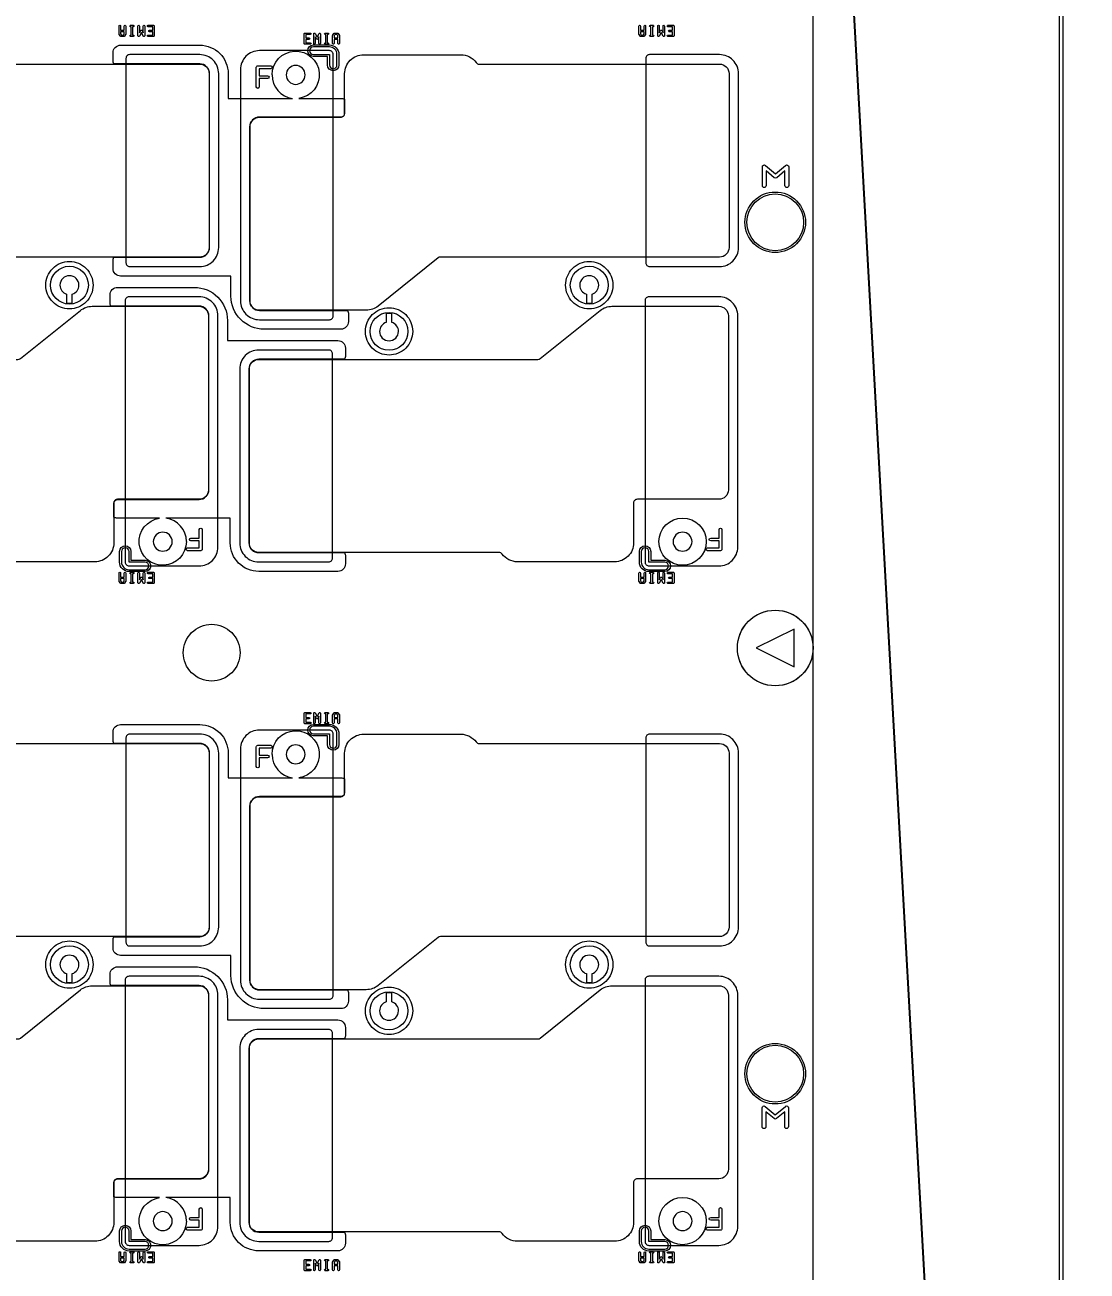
# Model space of a CAD drawing. Extents: x 2541 to 3941, y 2348 to 3338.
# Drawn here: x 2922.9 to 2979, y 2979.6 to 3045.4 of the extents above; entities that cross this region are included whole.
import ezdxf

# ---------------------------------------------------------------- set-up
doc = ezdxf.new("R2010")
doc.units = 0
doc.layers.get('0').update_dxf_attribs({"lineweight": 0})
doc.layers.get('Defpoints').update_dxf_attribs({"lineweight": 0})
doc.layers.add('EMI-T', color=6, linetype='Continuous', lineweight=0)
doc.layers.add('尺寸線', color=3, linetype='Continuous', lineweight=0)
doc.styles.get("Standard").update_dxf_attribs({"font": 'simplex.shx', "height": 2.7})
doc.dimstyles.get("Standard").update_dxf_attribs({"dimtxt": 6, "dimasz": 0.18, "dimexe": 0.18, "dimexo": 0.0625, "dimgap": 0.09, "dimtad": 0, "dimtih": 1, "dimtoh": 1, "dimdec": 4, "dimzin": 0, "dimdsep": 46, "dimtxsty": 'Standard', "dimcen": 0.09, "dimadec": 0, "dimazin": 0, "dimtfac": 1, "dimtdec": 4, "dimtofl": 0, "dimtmove": 0, "dimatfit": 3, "dimfxl": 0, "dimtolj": 1, "dimtzin": 0, "dimarcsym": 0})

# ---------------------------------------------------------------- blocks, each defined once
blk = doc.blocks.new('*D36')
at = {"layer": 'Defpoints', "color": 0, "linetype": 'Continuous'}
for p in [(2937.174, 3100.624), (2983.985, 2735.877), (2957.619, 2734.405)]:
    blk.add_point(p, dxfattribs=at)
at = {"layer": '尺寸線', "color": 0, "linetype": 'Continuous', "lineweight": -2}
for p, q in [((2937.237, 3100.627), (2963.72, 3102.106)), ((2963.55, 3101.916), (2973.682, 2920.426)), ((2983.975, 2736.057), (2973.843, 2917.546)), ((2957.681, 2734.409), (2984.164, 2735.887))]:
    blk.add_line(p, q, dxfattribs=at)
at = {"layer": '尺寸線', "color": 0, "linetype": 'Continuous'}
for points in [[(2963.58, 3101.918), (2963.52, 3101.914), (2963.54, 3102.096)], [(2983.945, 2736.055), (2984.005, 2736.059), (2983.985, 2735.877)]]:
    blk.add_solid(points, dxfattribs=at)
at = {"layer": '尺寸線', "color": 0, "linetype": 'Continuous', "insert": (2973.762, 2918.986), "char_height": 2.7, "attachment_point": 5}
blk.add_mtext('\\A1;366.7889', dxfattribs=at)

msp = doc.modelspace()

# ---------------------------------------------------------------- linework, layer by layer
for p, q in [((2928.51814, 3044.83094), (2928.44861, 3044.83094)), ((2955.98814, 3044.83094), (2955.91861, 3044.83094)), ((2938.8053, 3044.4217), (2938.73577, 3044.4217)), ((2928.51814, 3015.92094), (2928.44861, 3015.92094)), ((2955.98814, 3015.92094), (2955.91861, 3015.92094)), ((2963.51672, 3013.5146), (2961.51672, 3012.5146)), ((2963.51672, 3011.5146), (2963.51672, 3013.5146)), ((2961.51672, 3012.5146), (2963.51672, 3011.5146)), ((2938.8053, 3008.5117), (2938.73577, 3008.5117)), ((2928.51814, 2980.01094), (2928.44861, 2980.01094)), ((2955.98814, 2980.01094), (2955.91861, 2980.01094)), ((2938.8053, 2979.6017), (2938.73577, 2979.6017))]:
    msp.add_line(p, q)
at = {"linetype": 'Continuous'}
for points in [[(2977.51672, 3115.0146), (2977.51672, 2912.7146), (2978.51672, 2912.7146, -1), (2978.51672, 2912.3146), (2977.51672, 2912.3146), (2977.51672, 2722.0146), (2975.56672, 2722.0146), (2975.56672, 2713.0146), (2977.51672, 2713.0146), (2977.51672, 2697.7146), (2978.51672, 2697.7146, -1), (2978.51672, 2697.3146), (2977.51672, 2697.3146), (2977.51672, 2671.0146), (2964.51672, 2671.0146)], [(2957.54303, 2913.0268, -0.50787), (2964.51672, 2917.09717), (2964.51672, 3012.5146), (2964.51672, 3059.52729, 0.044792), (2965.01672, 3059.93118), (2965.01672, 3064.98695, -0.207733), (2964.97961, 3065.00139, 0.10603), (2963.74324, 3065.79265, -1), (2963.77828, 3065.88631, -0.057817), (2964.51672, 3065.50792)], [(2927.83907, 3044.95704), (2927.83907, 3045.12922), (2927.83907, 3045.3875, -1), (2927.91907, 3045.3875), (2927.91907, 3045.16922), (2928.11722, 3045.16922), (2928.11722, 3045.3875, -1), (2928.19722, 3045.3875), (2928.19722, 3045.12922)], [(2928.19722, 3045.12922), (2928.19722, 3044.95704, -0.173189), (2928.18818, 3044.93172), (2928.11895, 3044.846, -0.228301), (2928.08768, 3044.83094), (2927.94861, 3044.83094, -0.228253), (2927.91734, 3044.846), (2927.84811, 3044.93172, -0.173127), (2927.83907, 3044.95704)], [(2928.44861, 3044.83094, -1), (2928.44861, 3044.91094), (2928.47814, 3044.91094), (2928.47814, 3045.3475), (2928.44861, 3045.3475, -1), (2928.44861, 3045.4275), (2928.51814, 3045.4275), (2928.58768, 3045.4275, -1), (2928.58768, 3045.3475), (2928.55814, 3045.3475), (2928.55814, 3044.91094), (2928.58768, 3044.91094, -1), (2928.58768, 3044.83094), (2928.51814, 3044.83094)], [(2928.83907, 3044.87129), (2928.83907, 3045.3875, -1), (2928.91907, 3045.3875), (2928.91907, 3045.0296)], [(2929.01814, 3045.04485), (2928.91429, 3044.85198, -0.782665), (2928.83907, 3044.87129)], [(2928.91907, 3045.0296), (2928.98292, 3045.14819, -0.597324), (2929.05336, 3045.14819), (2929.11722, 3045.0296)], [(2929.11722, 3045.0296), (2929.11722, 3045.3875, -1), (2929.19722, 3045.3875), (2929.19722, 3044.87129, -0.782664), (2929.122, 3044.85198), (2929.01814, 3045.04485)], [(2929.37907, 3044.83094, -1), (2929.37907, 3044.91094), (2929.61722, 3044.91094), (2929.61722, 3045.08922), (2929.44861, 3045.08922, -1), (2929.44861, 3045.16922), (2929.61722, 3045.16922), (2929.61722, 3045.3475), (2929.37907, 3045.3475, -1), (2929.37907, 3045.4275), (2929.65722, 3045.4275, -0.414265), (2929.69722, 3045.3875), (2929.69722, 3045.12922)], [(2929.69722, 3045.12922), (2929.69722, 3044.87094, -0.414265), (2929.65722, 3044.83094), (2929.37907, 3044.83094)], [(2938.12623, 3044.4617), (2938.12623, 3044.97791, -0.782664), (2938.20145, 3044.99722), (2938.3053, 3044.80435)], [(2938.20623, 3044.81959), (2938.20623, 3044.4617, -1), (2938.12623, 3044.4617)], [(2938.40438, 3044.81959), (2938.34052, 3044.70101, -0.597324), (2938.27008, 3044.70101), (2938.20623, 3044.81959)], [(2938.3053, 3044.80435), (2938.40916, 3044.99722, -0.782665), (2938.48438, 3044.97791), (2938.48438, 3044.4617, -1), (2938.40438, 3044.4617), (2938.40438, 3044.81959)], [(2938.73577, 3044.4217, -1), (2938.73577, 3044.5017), (2938.7653, 3044.5017), (2938.7653, 3044.93825), (2938.73577, 3044.93825, -1), (2938.73577, 3045.01825), (2938.8053, 3045.01825), (2938.87484, 3045.01825, -1), (2938.87484, 3044.93825), (2938.8453, 3044.93825), (2938.8453, 3044.5017), (2938.87484, 3044.5017, -1), (2938.87484, 3044.4217), (2938.8053, 3044.4217)], [(2939.12623, 3044.4617), (2939.12623, 3044.71997), (2939.12623, 3044.89216, -0.173189), (2939.13527, 3044.91748), (2939.2045, 3045.0032, -0.228301), (2939.23577, 3045.01825), (2939.37484, 3045.01825, -0.228253), (2939.40611, 3045.0032), (2939.47534, 3044.91748, -0.173127), (2939.48438, 3044.89216), (2939.48438, 3044.71997)], [(2955.30907, 3044.95704), (2955.30907, 3045.12922), (2955.30907, 3045.3875, -1), (2955.38907, 3045.3875), (2955.38907, 3045.16922), (2955.58722, 3045.16922), (2955.58722, 3045.3875, -1), (2955.66722, 3045.3875), (2955.66722, 3045.12922)], [(2955.66722, 3045.12922), (2955.66722, 3044.95704, -0.173189), (2955.65818, 3044.93172), (2955.58895, 3044.846, -0.228301), (2955.55768, 3044.83094), (2955.41861, 3044.83094, -0.228253), (2955.38734, 3044.846), (2955.31811, 3044.93172, -0.173127), (2955.30907, 3044.95704)], [(2955.91861, 3044.83094, -1), (2955.91861, 3044.91094), (2955.94814, 3044.91094), (2955.94814, 3045.3475), (2955.91861, 3045.3475, -1), (2955.91861, 3045.4275), (2955.98814, 3045.4275), (2956.05768, 3045.4275, -1), (2956.05768, 3045.3475), (2956.02814, 3045.3475), (2956.02814, 3044.91094), (2956.05768, 3044.91094, -1), (2956.05768, 3044.83094), (2955.98814, 3044.83094)], [(2956.30907, 3044.87129), (2956.30907, 3045.3875, -1), (2956.38907, 3045.3875), (2956.38907, 3045.0296)], [(2956.48814, 3045.04485), (2956.38429, 3044.85198, -0.782665), (2956.30907, 3044.87129)], [(2956.38907, 3045.0296), (2956.45292, 3045.14819, -0.597324), (2956.52336, 3045.14819), (2956.58722, 3045.0296)], [(2956.58722, 3045.0296), (2956.58722, 3045.3875, -1), (2956.66722, 3045.3875), (2956.66722, 3044.87129, -0.782664), (2956.592, 3044.85198), (2956.48814, 3045.04485)], [(2956.84907, 3044.83094, -1), (2956.84907, 3044.91094), (2957.08722, 3044.91094), (2957.08722, 3045.08922), (2956.91861, 3045.08922, -1), (2956.91861, 3045.16922), (2957.08722, 3045.16922), (2957.08722, 3045.3475), (2956.84907, 3045.3475, -1), (2956.84907, 3045.4275), (2957.12722, 3045.4275, -0.414265), (2957.16722, 3045.3875), (2957.16722, 3045.12922)], [(2957.16722, 3045.12922), (2957.16722, 3044.87094, -0.414265), (2957.12722, 3044.83094), (2956.84907, 3044.83094)], [(2927.5203, 3032.5746), (2927.5203, 3032.9746, -0.124386), (2927.56831, 3033.1646), (2932.1052, 3033.1646, 0.414365), (2932.61507, 3033.67473), (2932.61507, 3042.8746, 0.414366), (2932.1052, 3043.38473), (2927.56831, 3043.38473, -0.124392), (2927.5203, 3043.57473), (2927.5203, 3043.97473, -0.414218), (2927.9203, 3044.37473), (2932.1052, 3044.37473, -0.414364), (2933.60507, 3042.87409), (2933.60507, 3041.56473), (2937.0103, 3041.56473)], [(2939.48438, 3044.71997), (2939.48438, 3044.4617, -1), (2939.40438, 3044.4617), (2939.40438, 3044.67997), (2939.20623, 3044.67997), (2939.20623, 3044.4617, -1), (2939.12623, 3044.4617)], [(2935.92437, 3042.80391, -2.205962), (2937.33845, 3041.56473), (2939.56218, 3041.56473, -0.124388), (2939.75218, 3041.51672), (2939.75218, 3040.76473, -0.414224), (2939.56218, 3040.57473), (2935.2552, 3040.57473, 0.414218), (2934.74508, 3040.0646), (2934.74508, 3030.86472, 0.414217), (2935.2552, 3030.3546), (2939.91418, 3030.3546, -0.124388), (2939.96218, 3030.1646), (2939.96218, 3029.7646, -0.414218), (2939.56218, 3029.3646), (2935.50508, 3029.3646, -0.414215), (2933.75508, 3031.1146), (2933.75508, 3032.1746), (2927.9203, 3032.1746, -0.414218), (2927.5203, 3032.5746)], [(2961.83566, 3036.95028), (2961.83566, 3037.94366, -0.63678), (2961.99987, 3038.02032), (2962.53169, 3037.57714), (2963.0635, 3038.02032, -0.63678), (2963.22771, 3037.94366), (2963.22771, 3036.95028, -1), (2963.02771, 3036.95028), (2963.02771, 3037.73016)], [(2962.03566, 3037.73016), (2962.03566, 3036.95028, -1), (2961.83566, 3036.95028)], [(2963.02771, 3037.73016), (2962.5957, 3037.37015, -0.362064), (2962.46767, 3037.37015), (2962.03566, 3037.73016)], [(2927.36127, 3030.7746), (2927.36127, 3031.1746, -0.414218), (2927.76127, 3031.5746), (2931.81837, 3031.5746, -0.414215), (2933.56837, 3029.8246), (2933.56837, 3028.7646), (2939.40314, 3028.7646, -0.414218), (2939.80314, 3028.3646), (2939.80314, 3027.9646, -0.124388), (2939.75514, 3027.7746), (2935.21825, 3027.7746, 0.414365), (2934.70838, 3027.26447), (2934.70838, 3018.0646, 0.414366), (2935.21825, 3017.55446), (2939.75514, 3017.55446, -0.124388), (2939.80314, 3017.36446), (2939.80314, 3016.96446, -0.414218), (2939.40314, 3016.56446), (2935.21825, 3016.56446, -0.414364), (2933.71838, 3018.0651), (2933.71838, 3019.37447), (2930.31315, 3019.37447)], [(2931.39907, 3018.13528, -2.205962), (2929.985, 3019.37447), (2927.76127, 3019.37447, -0.124386), (2927.57127, 3019.42247), (2927.57127, 3020.17447, -0.414224), (2927.76127, 3020.36447), (2932.06824, 3020.36447, 0.414218), (2932.57837, 3020.87459), (2932.57837, 3030.07447, 0.414217), (2932.06824, 3030.5846), (2927.40927, 3030.5846, -0.124392), (2927.36127, 3030.7746)], [(2931.46075, 3017.6558, -1), (2931.46075, 3017.8058), (2932.08112, 3017.8058), (2932.08112, 3018.17732), (2931.6346, 3018.17732, -1), (2931.6346, 3018.32732), (2932.08112, 3018.32732), (2932.08112, 3018.77385, -1), (2932.23112, 3018.77385), (2932.23112, 3018.25232)], [(2958.93075, 3017.6558, -1), (2958.93075, 3017.8058), (2959.55112, 3017.8058), (2959.55112, 3018.17732), (2959.1046, 3018.17732, -1), (2959.1046, 3018.32732), (2959.55112, 3018.32732), (2959.55112, 3018.77385, -1), (2959.70112, 3018.77385), (2959.70112, 3018.25232)], [(2932.23112, 3018.25232), (2932.23112, 3017.7308, -0.414241), (2932.15612, 3017.6558), (2931.46075, 3017.6558)], [(2959.70112, 3018.25232), (2959.70112, 3017.7308, -0.414241), (2959.62612, 3017.6558), (2958.93075, 3017.6558)], [(2927.83907, 3016.04704), (2927.83907, 3016.21922), (2927.83907, 3016.4775, -1), (2927.91907, 3016.4775), (2927.91907, 3016.25922), (2928.11722, 3016.25922), (2928.11722, 3016.4775, -1), (2928.19722, 3016.4775), (2928.19722, 3016.21922)], [(2928.44861, 3015.92094, -1), (2928.44861, 3016.00094), (2928.47814, 3016.00094), (2928.47814, 3016.4375), (2928.44861, 3016.4375, -1), (2928.44861, 3016.5175), (2928.51814, 3016.5175), (2928.58768, 3016.5175, -1), (2928.58768, 3016.4375), (2928.55814, 3016.4375), (2928.55814, 3016.00094), (2928.58768, 3016.00094, -1), (2928.58768, 3015.92094), (2928.51814, 3015.92094)], [(2928.83907, 3015.96129), (2928.83907, 3016.4775, -1), (2928.91907, 3016.4775), (2928.91907, 3016.1196)], [(2929.11722, 3016.1196), (2929.11722, 3016.4775, -1), (2929.19722, 3016.4775), (2929.19722, 3015.96129, -0.782664), (2929.122, 3015.94198), (2929.01814, 3016.13485)], [(2929.37907, 3015.92094, -1), (2929.37907, 3016.00094), (2929.61722, 3016.00094), (2929.61722, 3016.17922), (2929.44861, 3016.17922, -1), (2929.44861, 3016.25922), (2929.61722, 3016.25922), (2929.61722, 3016.4375), (2929.37907, 3016.4375, -1), (2929.37907, 3016.5175), (2929.65722, 3016.5175, -0.414265), (2929.69722, 3016.4775), (2929.69722, 3016.21922)], [(2955.30907, 3016.04704), (2955.30907, 3016.21922), (2955.30907, 3016.4775, -1), (2955.38907, 3016.4775), (2955.38907, 3016.25922), (2955.58722, 3016.25922), (2955.58722, 3016.4775, -1), (2955.66722, 3016.4775), (2955.66722, 3016.21922)], [(2955.91861, 3015.92094, -1), (2955.91861, 3016.00094), (2955.94814, 3016.00094), (2955.94814, 3016.4375), (2955.91861, 3016.4375, -1), (2955.91861, 3016.5175), (2955.98814, 3016.5175), (2956.05768, 3016.5175, -1), (2956.05768, 3016.4375), (2956.02814, 3016.4375), (2956.02814, 3016.00094), (2956.05768, 3016.00094, -1), (2956.05768, 3015.92094), (2955.98814, 3015.92094)], [(2956.30907, 3015.96129), (2956.30907, 3016.4775, -1), (2956.38907, 3016.4775), (2956.38907, 3016.1196)], [(2956.58722, 3016.1196), (2956.58722, 3016.4775, -1), (2956.66722, 3016.4775), (2956.66722, 3015.96129, -0.782664), (2956.592, 3015.94198), (2956.48814, 3016.13485)], [(2956.84907, 3015.92094, -1), (2956.84907, 3016.00094), (2957.08722, 3016.00094), (2957.08722, 3016.17922), (2956.91861, 3016.17922, -1), (2956.91861, 3016.25922), (2957.08722, 3016.25922), (2957.08722, 3016.4375), (2956.84907, 3016.4375, -1), (2956.84907, 3016.5175), (2957.12722, 3016.5175, -0.414265), (2957.16722, 3016.4775), (2957.16722, 3016.21922)], [(2928.19722, 3016.21922), (2928.19722, 3016.04704, -0.173189), (2928.18818, 3016.02172), (2928.11895, 3015.936, -0.228301), (2928.08768, 3015.92094), (2927.94861, 3015.92094, -0.228253), (2927.91734, 3015.936), (2927.84811, 3016.02172, -0.173127), (2927.83907, 3016.04704)], [(2929.01814, 3016.13485), (2928.91429, 3015.94198, -0.782665), (2928.83907, 3015.96129)], [(2928.91907, 3016.1196), (2928.98292, 3016.23819, -0.597324), (2929.05336, 3016.23819), (2929.11722, 3016.1196)], [(2929.69722, 3016.21922), (2929.69722, 3015.96094, -0.414265), (2929.65722, 3015.92094), (2929.37907, 3015.92094)], [(2955.66722, 3016.21922), (2955.66722, 3016.04704, -0.173189), (2955.65818, 3016.02172), (2955.58895, 3015.936, -0.228301), (2955.55768, 3015.92094), (2955.41861, 3015.92094, -0.228253), (2955.38734, 3015.936), (2955.31811, 3016.02172, -0.173127), (2955.30907, 3016.04704)], [(2956.48814, 3016.13485), (2956.38429, 3015.94198, -0.782665), (2956.30907, 3015.96129)], [(2956.38907, 3016.1196), (2956.45292, 3016.23819, -0.597324), (2956.52336, 3016.23819), (2956.58722, 3016.1196)], [(2957.16722, 3016.21922), (2957.16722, 3015.96094, -0.414265), (2957.12722, 3015.92094), (2956.84907, 3015.92094)], [(2938.12623, 3008.5517), (2938.12623, 3009.06791, -0.782664), (2938.20145, 3009.08722), (2938.3053, 3008.89435)], [(2938.20623, 3008.90959), (2938.20623, 3008.5517, -1), (2938.12623, 3008.5517)], [(2938.40438, 3008.90959), (2938.34052, 3008.79101, -0.597324), (2938.27008, 3008.79101), (2938.20623, 3008.90959)], [(2938.3053, 3008.89435), (2938.40916, 3009.08722, -0.782665), (2938.48438, 3009.06791), (2938.48438, 3008.5517, -1), (2938.40438, 3008.5517), (2938.40438, 3008.90959)], [(2938.73577, 3008.5117, -1), (2938.73577, 3008.5917), (2938.7653, 3008.5917), (2938.7653, 3009.02825), (2938.73577, 3009.02825, -1), (2938.73577, 3009.10825), (2938.8053, 3009.10825), (2938.87484, 3009.10825, -1), (2938.87484, 3009.02825), (2938.8453, 3009.02825), (2938.8453, 3008.5917), (2938.87484, 3008.5917, -1), (2938.87484, 3008.5117), (2938.8053, 3008.5117)], [(2939.12623, 3008.5517), (2939.12623, 3008.80997), (2939.12623, 3008.98216, -0.173189), (2939.13527, 3009.00748), (2939.2045, 3009.0932, -0.228301), (2939.23577, 3009.10825), (2939.37484, 3009.10825, -0.228253), (2939.40611, 3009.0932), (2939.47534, 3009.00748, -0.173127), (2939.48438, 3008.98216), (2939.48438, 3008.80997)], [(2939.48438, 3008.80997), (2939.48438, 3008.5517, -1), (2939.40438, 3008.5517), (2939.40438, 3008.76997), (2939.20623, 3008.76997), (2939.20623, 3008.5517, -1), (2939.12623, 3008.5517)], [(2927.5203, 2996.6646), (2927.5203, 2997.0646, -0.124386), (2927.56831, 2997.2546), (2932.1052, 2997.2546, 0.414365), (2932.61507, 2997.76473), (2932.61507, 3006.9646, 0.414366), (2932.1052, 3007.47473), (2927.56831, 3007.47473, -0.124392), (2927.5203, 3007.66473), (2927.5203, 3008.06473, -0.414218), (2927.9203, 3008.46473), (2932.1052, 3008.46473, -0.414364), (2933.60507, 3006.96409), (2933.60507, 3005.65473), (2937.0103, 3005.65473)], [(2935.92437, 3006.89391, -2.205962), (2937.33845, 3005.65473), (2939.56218, 3005.65473, -0.124388), (2939.75218, 3005.60672), (2939.75218, 3004.85473, -0.414224), (2939.56218, 3004.66473), (2935.2552, 3004.66473, 0.414218), (2934.74508, 3004.1546), (2934.74508, 2994.95472, 0.414217), (2935.2552, 2994.4446), (2939.91418, 2994.4446, -0.124388), (2939.96218, 2994.2546), (2939.96218, 2993.8546, -0.414218), (2939.56218, 2993.4546), (2935.50508, 2993.4546, -0.414215), (2933.75508, 2995.2046), (2933.75508, 2996.2646), (2927.9203, 2996.2646, -0.414218), (2927.5203, 2996.6646)], [(2927.36127, 2994.8646), (2927.36127, 2995.2646, -0.414218), (2927.76127, 2995.6646), (2931.81837, 2995.6646, -0.414215), (2933.56837, 2993.9146), (2933.56837, 2992.8546), (2939.40314, 2992.8546, -0.414218), (2939.80314, 2992.4546), (2939.80314, 2992.0546, -0.124388), (2939.75514, 2991.8646), (2935.21825, 2991.8646, 0.414365), (2934.70838, 2991.35447), (2934.70838, 2982.1546, 0.414366), (2935.21825, 2981.64446), (2939.75514, 2981.64446, -0.124388), (2939.80314, 2981.45446), (2939.80314, 2981.05446, -0.414218), (2939.40314, 2980.65446), (2935.21825, 2980.65446, -0.414364), (2933.71838, 2982.1551), (2933.71838, 2983.46447), (2930.31315, 2983.46447)], [(2931.39907, 2982.22528, -2.205962), (2929.985, 2983.46447), (2927.76127, 2983.46447, -0.124386), (2927.57127, 2983.51247), (2927.57127, 2984.26447, -0.414224), (2927.76127, 2984.45447), (2932.06824, 2984.45447, 0.414218), (2932.57837, 2984.96459), (2932.57837, 2994.16447, 0.414217), (2932.06824, 2994.6746), (2927.40927, 2994.6746, -0.124392), (2927.36127, 2994.8646)], [(2961.82309, 2987.21909), (2961.82309, 2988.21246, -0.63678), (2961.98731, 2988.28912), (2962.51912, 2987.84594), (2963.05094, 2988.28912, -0.63678), (2963.21515, 2988.21246), (2963.21515, 2987.21909, -1), (2963.01515, 2987.21909), (2963.01515, 2987.99896)], [(2962.02309, 2987.99896), (2962.02309, 2987.21909, -1), (2961.82309, 2987.21909)], [(2963.01515, 2987.99896), (2962.58314, 2987.63895, -0.362064), (2962.4551, 2987.63895), (2962.02309, 2987.99896)], [(2931.46075, 2981.7458, -1), (2931.46075, 2981.8958), (2932.08112, 2981.8958), (2932.08112, 2982.26732), (2931.6346, 2982.26732, -1), (2931.6346, 2982.41732), (2932.08112, 2982.41732), (2932.08112, 2982.86385, -1), (2932.23112, 2982.86385), (2932.23112, 2982.34232)], [(2958.93075, 2981.7458, -1), (2958.93075, 2981.8958), (2959.55112, 2981.8958), (2959.55112, 2982.26732), (2959.1046, 2982.26732, -1), (2959.1046, 2982.41732), (2959.55112, 2982.41732), (2959.55112, 2982.86385, -1), (2959.70112, 2982.86385), (2959.70112, 2982.34232)], [(2932.23112, 2982.34232), (2932.23112, 2981.8208, -0.414241), (2932.15612, 2981.7458), (2931.46075, 2981.7458)], [(2959.70112, 2982.34232), (2959.70112, 2981.8208, -0.414241), (2959.62612, 2981.7458), (2958.93075, 2981.7458)], [(2927.83907, 2980.13704), (2927.83907, 2980.30922), (2927.83907, 2980.5675, -1), (2927.91907, 2980.5675), (2927.91907, 2980.34922), (2928.11722, 2980.34922), (2928.11722, 2980.5675, -1), (2928.19722, 2980.5675), (2928.19722, 2980.30922)], [(2928.19722, 2980.30922), (2928.19722, 2980.13704, -0.173189), (2928.18818, 2980.11172), (2928.11895, 2980.026, -0.228301), (2928.08768, 2980.01094), (2927.94861, 2980.01094, -0.228253), (2927.91734, 2980.026), (2927.84811, 2980.11172, -0.173127), (2927.83907, 2980.13704)], [(2928.44861, 2980.01094, -1), (2928.44861, 2980.09094), (2928.47814, 2980.09094), (2928.47814, 2980.5275), (2928.44861, 2980.5275, -1), (2928.44861, 2980.6075), (2928.51814, 2980.6075), (2928.58768, 2980.6075, -1), (2928.58768, 2980.5275), (2928.55814, 2980.5275), (2928.55814, 2980.09094), (2928.58768, 2980.09094, -1), (2928.58768, 2980.01094), (2928.51814, 2980.01094)], [(2928.83907, 2980.05129), (2928.83907, 2980.5675, -1), (2928.91907, 2980.5675), (2928.91907, 2980.2096)], [(2928.91907, 2980.2096), (2928.98292, 2980.32819, -0.597324), (2929.05336, 2980.32819), (2929.11722, 2980.2096)], [(2929.11722, 2980.2096), (2929.11722, 2980.5675, -1), (2929.19722, 2980.5675), (2929.19722, 2980.05129, -0.782664), (2929.122, 2980.03198), (2929.01814, 2980.22485)], [(2929.37907, 2980.01094, -1), (2929.37907, 2980.09094), (2929.61722, 2980.09094), (2929.61722, 2980.26922), (2929.44861, 2980.26922, -1), (2929.44861, 2980.34922), (2929.61722, 2980.34922), (2929.61722, 2980.5275), (2929.37907, 2980.5275, -1), (2929.37907, 2980.6075), (2929.65722, 2980.6075, -0.414265), (2929.69722, 2980.5675), (2929.69722, 2980.30922)], [(2929.69722, 2980.30922), (2929.69722, 2980.05094, -0.414265), (2929.65722, 2980.01094), (2929.37907, 2980.01094)], [(2955.30907, 2980.13704), (2955.30907, 2980.30922), (2955.30907, 2980.5675, -1), (2955.38907, 2980.5675), (2955.38907, 2980.34922), (2955.58722, 2980.34922), (2955.58722, 2980.5675, -1), (2955.66722, 2980.5675), (2955.66722, 2980.30922)], [(2955.66722, 2980.30922), (2955.66722, 2980.13704, -0.173189), (2955.65818, 2980.11172), (2955.58895, 2980.026, -0.228301), (2955.55768, 2980.01094), (2955.41861, 2980.01094, -0.228253), (2955.38734, 2980.026), (2955.31811, 2980.11172, -0.173127), (2955.30907, 2980.13704)], [(2955.91861, 2980.01094, -1), (2955.91861, 2980.09094), (2955.94814, 2980.09094), (2955.94814, 2980.5275), (2955.91861, 2980.5275, -1), (2955.91861, 2980.6075), (2955.98814, 2980.6075), (2956.05768, 2980.6075, -1), (2956.05768, 2980.5275), (2956.02814, 2980.5275), (2956.02814, 2980.09094), (2956.05768, 2980.09094, -1), (2956.05768, 2980.01094), (2955.98814, 2980.01094)], [(2956.30907, 2980.05129), (2956.30907, 2980.5675, -1), (2956.38907, 2980.5675), (2956.38907, 2980.2096)], [(2956.38907, 2980.2096), (2956.45292, 2980.32819, -0.597324), (2956.52336, 2980.32819), (2956.58722, 2980.2096)], [(2956.58722, 2980.2096), (2956.58722, 2980.5675, -1), (2956.66722, 2980.5675), (2956.66722, 2980.05129, -0.782664), (2956.592, 2980.03198), (2956.48814, 2980.22485)], [(2956.84907, 2980.01094, -1), (2956.84907, 2980.09094), (2957.08722, 2980.09094), (2957.08722, 2980.26922), (2956.91861, 2980.26922, -1), (2956.91861, 2980.34922), (2957.08722, 2980.34922), (2957.08722, 2980.5275), (2956.84907, 2980.5275, -1), (2956.84907, 2980.6075), (2957.12722, 2980.6075, -0.414265), (2957.16722, 2980.5675), (2957.16722, 2980.30922)], [(2957.16722, 2980.30922), (2957.16722, 2980.05094, -0.414265), (2957.12722, 2980.01094), (2956.84907, 2980.01094)], [(2929.01814, 2980.22485), (2928.91429, 2980.03198, -0.782665), (2928.83907, 2980.05129)], [(2938.12623, 2979.6417), (2938.12623, 2980.15791, -0.782664), (2938.20145, 2980.17722), (2938.3053, 2979.98435)], [(2938.20623, 2979.99959), (2938.20623, 2979.6417, -1), (2938.12623, 2979.6417)], [(2938.40438, 2979.99959), (2938.34052, 2979.88101, -0.597324), (2938.27008, 2979.88101), (2938.20623, 2979.99959)], [(2938.3053, 2979.98435), (2938.40916, 2980.17722, -0.782665), (2938.48438, 2980.15791), (2938.48438, 2979.6417, -1), (2938.40438, 2979.6417), (2938.40438, 2979.99959)], [(2938.73577, 2979.6017, -1), (2938.73577, 2979.6817), (2938.7653, 2979.6817), (2938.7653, 2980.11825), (2938.73577, 2980.11825, -1), (2938.73577, 2980.19825), (2938.8053, 2980.19825), (2938.87484, 2980.19825, -1), (2938.87484, 2980.11825), (2938.8453, 2980.11825), (2938.8453, 2979.6817), (2938.87484, 2979.6817, -1), (2938.87484, 2979.6017), (2938.8053, 2979.6017)], [(2939.12623, 2979.6417), (2939.12623, 2979.89997), (2939.12623, 2980.07216, -0.173189), (2939.13527, 2980.09748), (2939.2045, 2980.1832, -0.228301), (2939.23577, 2980.19825), (2939.37484, 2980.19825, -0.228253), (2939.40611, 2980.1832), (2939.47534, 2980.09748, -0.173127), (2939.48438, 2980.07216), (2939.48438, 2979.89997)], [(2939.48438, 2979.89997), (2939.48438, 2979.6417, -1), (2939.40438, 2979.6417), (2939.40438, 2979.85997), (2939.20623, 2979.85997), (2939.20623, 2979.6417, -1), (2939.12623, 2979.6417)], [(2956.48814, 2980.22485), (2956.38429, 2980.03198, -0.782665), (2956.30907, 2980.05129)]]:
    msp.add_lwpolyline(points, format="xyb", dxfattribs=at)
for points in [[(2927.91907, 3044.97117), (2927.96772, 3044.91094), (2928.06857, 3044.91094), (2928.11722, 3044.97117), (2928.11722, 3045.08922), (2927.91907, 3045.08922)], [(2939.20623, 3044.75997), (2939.40438, 3044.75997), (2939.40438, 3044.87802), (2939.35573, 3044.93825), (2939.25488, 3044.93825), (2939.20623, 3044.87802)], [(2955.38907, 3044.97117), (2955.43772, 3044.91094), (2955.53857, 3044.91094), (2955.58722, 3044.97117), (2955.58722, 3045.08922), (2955.38907, 3045.08922)], [(2927.91907, 3016.06117), (2927.96772, 3016.00094), (2928.06857, 3016.00094), (2928.11722, 3016.06117), (2928.11722, 3016.17922), (2927.91907, 3016.17922)], [(2955.38907, 3016.06117), (2955.43772, 3016.00094), (2955.53857, 3016.00094), (2955.58722, 3016.06117), (2955.58722, 3016.17922), (2955.38907, 3016.17922)], [(2939.20623, 3008.84997), (2939.40438, 3008.84997), (2939.40438, 3008.96802), (2939.35573, 3009.02825), (2939.25488, 3009.02825), (2939.20623, 3008.96802)], [(2927.91907, 2980.15117), (2927.96772, 2980.09094), (2928.06857, 2980.09094), (2928.11722, 2980.15117), (2928.11722, 2980.26922), (2927.91907, 2980.26922)], [(2955.38907, 2980.15117), (2955.43772, 2980.09094), (2955.53857, 2980.09094), (2955.58722, 2980.15117), (2955.58722, 2980.26922), (2955.38907, 2980.26922)], [(2939.20623, 2979.93997), (2939.40438, 2979.93997), (2939.40438, 2980.05802), (2939.35573, 2980.11825), (2939.25488, 2980.11825), (2939.20623, 2980.05802)]]:
    msp.add_lwpolyline(points, close=True, dxfattribs=at)
for points in [[(2937.62623, 3044.4617), (2937.62623, 3044.71997), (2937.62623, 3044.97825, -0.414265), (2937.66623, 3045.01825), (2937.94438, 3045.01825, -1), (2937.94438, 3044.93825), (2937.70623, 3044.93825), (2937.70623, 3044.75997), (2937.87484, 3044.75997, -1), (2937.87484, 3044.67997), (2937.70623, 3044.67997), (2937.70623, 3044.5017), (2937.94438, 3044.5017, -1), (2937.94438, 3044.4217), (2937.66623, 3044.4217, -0.414265)], [(2938.11244, 3043.78531, -1), (2938.11244, 3044.38531), (2938.95715, 3044.38531, -0.414217), (2939.45715, 3043.88531), (2939.45715, 3043.32231, -1), (2938.85715, 3043.32231), (2938.85715, 3043.78531)], [(2938.11244, 3043.88531), (2938.95715, 3043.88531), (2938.95715, 3043.33124, 1), (2939.35715, 3043.33124), (2939.35715, 3043.88531, 0.414218), (2938.95715, 3044.28531), (2938.11244, 3044.28531, 1)], [(2907.28508, 3030.86472), (2907.28508, 3040.0646, -0.414219), (2907.7852, 3040.56473), (2912.09218, 3040.56473, 0.414223), (2912.29218, 3040.76473), (2912.29218, 3042.86952, -0.414215), (2913.29218, 3043.86952), (2918.42907, 3043.86952, -0.24029), (2919.23871, 3043.45692, 0.240069), (2919.40015, 3043.37473), (2932.1052, 3043.37473, -0.414366), (2932.60507, 3042.8746), (2932.60507, 3033.67472, -0.414365), (2932.1052, 3033.1746), (2917.35567, 3033.1746, 0.170771), (2917.23046, 3033.13056), (2914.05951, 3030.58481, -0.170765), (2913.43341, 3030.3646), (2907.7852, 3030.3646, -0.414218)], [(2934.75508, 3030.86472), (2934.75508, 3040.0646, -0.414219), (2935.2552, 3040.56473), (2939.56218, 3040.56473, 0.414223), (2939.76218, 3040.76473), (2939.76218, 3042.86952, -0.414215), (2940.76218, 3043.86952), (2945.89907, 3043.86952, -0.24029), (2946.70871, 3043.45692, 0.240069), (2946.87015, 3043.37473), (2959.5752, 3043.37473, -0.414366), (2960.07507, 3042.8746), (2960.07507, 3033.67472, -0.414365), (2959.5752, 3033.1746), (2944.82567, 3033.1746, 0.170771), (2944.70046, 3033.13056), (2941.52951, 3030.58481, -0.170765), (2940.90341, 3030.3646), (2935.2552, 3030.3646, -0.414218)], [(2935.09233, 3042.16535), (2935.09233, 3042.68687), (2935.09233, 3043.2084, -0.414241), (2935.16733, 3043.2834), (2935.86269, 3043.2834, -1), (2935.86269, 3043.1334), (2935.24233, 3043.1334), (2935.24233, 3042.76187), (2935.68885, 3042.76187, -1), (2935.68885, 3042.61187), (2935.24233, 3042.61187), (2935.24233, 3042.16535, -1)], [(2936.67437, 3042.80391, 0.414217), (2937.17437, 3042.30391, 0.414217), (2937.67437, 3042.80391, 0.414217), (2937.17437, 3043.30391, 0.414217)], [(2960.91672, 3035.0146, -0.414215), (2962.51672, 3036.6146, -0.414215), (2964.11672, 3035.0146, -0.414215), (2962.51672, 3033.4146, -0.414215)], [(2923.96699, 3031.69071, -0.414215), (2925.21699, 3032.94071, -0.414215), (2926.46699, 3031.69071, -0.414215), (2925.21699, 3030.44071, -0.414215)], [(2951.43699, 3031.69071, -0.414215), (2952.68699, 3032.94071, -0.414215), (2953.93699, 3031.69071, -0.414215), (2952.68699, 3030.44071, -0.414215)], [(2924.71699, 3031.69071, 0.327542), (2925.06699, 3031.21374), (2925.06699, 3030.73957), (2925.36699, 3030.73957), (2925.36699, 3031.21374, 0.327544), (2925.71699, 3031.69071, 0.414217), (2925.21699, 3032.19071, 0.414217)], [(2952.18699, 3031.69071, 0.327542), (2952.53699, 3031.21374), (2952.53699, 3030.73957), (2952.83699, 3030.73957), (2952.83699, 3031.21374, 0.327544), (2953.18699, 3031.69071, 0.414217), (2952.68699, 3032.19071, 0.414217)], [(2907.24838, 3018.06459), (2907.24838, 3027.26447, -0.414365), (2907.74825, 3027.7646), (2922.49778, 3027.7646, 0.170771), (2922.62299, 3027.80863), (2925.79394, 3030.35438, -0.170765), (2926.42004, 3030.5746), (2932.06824, 3030.5746, -0.414218), (2932.56837, 3030.07447), (2932.56837, 3020.87459, -0.414219), (2932.06824, 3020.37447), (2927.76127, 3020.37447, 0.414223), (2927.56127, 3020.17447), (2927.56127, 3018.06967, -0.414215), (2926.56127, 3017.06967), (2921.42437, 3017.06967, -0.24029), (2920.61474, 3017.48227, 0.240069), (2920.4533, 3017.56446), (2907.74825, 3017.56446, -0.414366)], [(2934.71838, 3018.06459), (2934.71838, 3027.26447, -0.414365), (2935.21825, 3027.7646), (2949.96778, 3027.7646, 0.170771), (2950.09299, 3027.80863), (2953.26394, 3030.35438, -0.170765), (2953.89004, 3030.5746), (2959.53824, 3030.5746, -0.414218), (2960.03837, 3030.07447), (2960.03837, 3020.87459, -0.414219), (2959.53824, 3020.37447), (2955.23127, 3020.37447, 0.414223), (2955.03127, 3020.17447), (2955.03127, 3018.06967, -0.414215), (2954.03127, 3017.06967), (2948.89437, 3017.06967, -0.24029), (2948.08474, 3017.48227, 0.240069), (2947.9233, 3017.56446), (2935.21825, 3017.56446, -0.414366)], [(2940.85646, 3029.24848, -0.414215), (2942.10646, 3030.49848, -0.414215), (2943.35646, 3029.24848, -0.414215), (2942.10646, 3027.99848, -0.414215)], [(2941.60646, 3029.24848, 0.414217), (2942.10646, 3028.74848, 0.414217), (2942.60646, 3029.24848, 0.327542), (2942.25646, 3029.72545), (2942.25646, 3030.19962), (2941.95646, 3030.19962), (2941.95646, 3029.72545, 0.327544)], [(2929.64907, 3018.13528, 0.414217), (2930.14907, 3017.63528, 0.414217), (2930.64907, 3018.13528, 0.414217), (2930.14907, 3018.63528, 0.414217)], [(2957.11907, 3018.13528, 0.414217), (2957.61907, 3017.63528, 0.414217), (2958.11907, 3018.13528, 0.414217), (2957.61907, 3018.63528, 0.414217)], [(2927.86629, 3017.05388), (2927.86629, 3017.61689, -1), (2928.46629, 3017.61689), (2928.46629, 3017.15388), (2929.21101, 3017.15388, -1), (2929.21101, 3016.55388), (2928.36629, 3016.55388, -0.414217)], [(2927.96629, 3017.05388, 0.414218), (2928.36629, 3016.65388), (2929.21101, 3016.65388, 1), (2929.21101, 3017.05388), (2928.36629, 3017.05388), (2928.36629, 3017.60796, 1), (2927.96629, 3017.60796)], [(2955.33629, 3017.05388), (2955.33629, 3017.61689, -1), (2955.93629, 3017.61689), (2955.93629, 3017.15388), (2956.68101, 3017.15388, -1), (2956.68101, 3016.55388), (2955.83629, 3016.55388, -0.414217)], [(2955.43629, 3017.05388, 0.414218), (2955.83629, 3016.65388), (2956.68101, 3016.65388, 1), (2956.68101, 3017.05388), (2955.83629, 3017.05388), (2955.83629, 3017.60796, 1), (2955.43629, 3017.60796)], [(2960.51672, 3012.5146, -0.414214), (2962.51672, 3014.5146, -0.414214), (2964.51672, 3012.5146, -0.414214), (2962.51672, 3010.5146, -0.414214)], [(2931.23425, 3012.26588, -0.414215), (2932.73425, 3013.76588, -0.414215), (2934.23425, 3012.26588, -0.414215), (2932.73425, 3010.76588, -0.414215)], [(2937.62623, 3008.5517), (2937.62623, 3008.80997), (2937.62623, 3009.06825, -0.414265), (2937.66623, 3009.10825), (2937.94438, 3009.10825, -1), (2937.94438, 3009.02825), (2937.70623, 3009.02825), (2937.70623, 3008.84997), (2937.87484, 3008.84997, -1), (2937.87484, 3008.76997), (2937.70623, 3008.76997), (2937.70623, 3008.5917), (2937.94438, 3008.5917, -1), (2937.94438, 3008.5117), (2937.66623, 3008.5117, -0.414265)], [(2907.28508, 2994.95472), (2907.28508, 3004.1546, -0.414219), (2907.7852, 3004.65473), (2912.09218, 3004.65473, 0.414223), (2912.29218, 3004.85473), (2912.29218, 3006.95952, -0.414215), (2913.29218, 3007.95952), (2918.42907, 3007.95952, -0.24029), (2919.23871, 3007.54692, 0.240069), (2919.40015, 3007.46473), (2932.1052, 3007.46473, -0.414366), (2932.60507, 3006.9646), (2932.60507, 2997.76472, -0.414365), (2932.1052, 2997.2646), (2917.35567, 2997.2646, 0.170771), (2917.23046, 2997.22056), (2914.05951, 2994.67481, -0.170765), (2913.43341, 2994.4546), (2907.7852, 2994.4546, -0.414218)], [(2934.75508, 2994.95472), (2934.75508, 3004.1546, -0.414219), (2935.2552, 3004.65473), (2939.56218, 3004.65473, 0.414223), (2939.76218, 3004.85473), (2939.76218, 3006.95952, -0.414215), (2940.76218, 3007.95952), (2945.89907, 3007.95952, -0.24029), (2946.70871, 3007.54692, 0.240069), (2946.87015, 3007.46473), (2959.5752, 3007.46473, -0.414366), (2960.07507, 3006.9646), (2960.07507, 2997.76472, -0.414365), (2959.5752, 2997.2646), (2944.82567, 2997.2646, 0.170771), (2944.70046, 2997.22056), (2941.52951, 2994.67481, -0.170765), (2940.90341, 2994.4546), (2935.2552, 2994.4546, -0.414218)], [(2938.11244, 3007.87531, -1), (2938.11244, 3008.47531), (2938.95715, 3008.47531, -0.414217), (2939.45715, 3007.97531), (2939.45715, 3007.41231, -1), (2938.85715, 3007.41231), (2938.85715, 3007.87531)], [(2938.11244, 3007.97531), (2938.95715, 3007.97531), (2938.95715, 3007.42124, 1), (2939.35715, 3007.42124), (2939.35715, 3007.97531, 0.414218), (2938.95715, 3008.37531), (2938.11244, 3008.37531, 1)], [(2935.09233, 3006.25535), (2935.09233, 3006.77687), (2935.09233, 3007.2984, -0.414241), (2935.16733, 3007.3734), (2935.86269, 3007.3734, -1), (2935.86269, 3007.2234), (2935.24233, 3007.2234), (2935.24233, 3006.85187), (2935.68885, 3006.85187, -1), (2935.68885, 3006.70187), (2935.24233, 3006.70187), (2935.24233, 3006.25535, -1)], [(2936.67437, 3006.89391, 0.414217), (2937.17437, 3006.39391, 0.414217), (2937.67437, 3006.89391, 0.414217), (2937.17437, 3007.39391, 0.414217)], [(2923.96699, 2995.78071, -0.414215), (2925.21699, 2997.03071, -0.414215), (2926.46699, 2995.78071, -0.414215), (2925.21699, 2994.53071, -0.414215)], [(2951.43699, 2995.78071, -0.414215), (2952.68699, 2997.03071, -0.414215), (2953.93699, 2995.78071, -0.414215), (2952.68699, 2994.53071, -0.414215)], [(2924.71699, 2995.78071, 0.327542), (2925.06699, 2995.30374), (2925.06699, 2994.82957), (2925.36699, 2994.82957), (2925.36699, 2995.30374, 0.327544), (2925.71699, 2995.78071, 0.414217), (2925.21699, 2996.28071, 0.414217)], [(2952.18699, 2995.78071, 0.327542), (2952.53699, 2995.30374), (2952.53699, 2994.82957), (2952.83699, 2994.82957), (2952.83699, 2995.30374, 0.327544), (2953.18699, 2995.78071, 0.414217), (2952.68699, 2996.28071, 0.414217)], [(2907.24838, 2982.15459), (2907.24838, 2991.35447, -0.414365), (2907.74825, 2991.8546), (2922.49778, 2991.8546, 0.170771), (2922.62299, 2991.89863), (2925.79394, 2994.44438, -0.170765), (2926.42004, 2994.6646), (2932.06824, 2994.6646, -0.414218), (2932.56837, 2994.16447), (2932.56837, 2984.96459, -0.414219), (2932.06824, 2984.46447), (2927.76127, 2984.46447, 0.414223), (2927.56127, 2984.26447), (2927.56127, 2982.15967, -0.414215), (2926.56127, 2981.15967), (2921.42437, 2981.15967, -0.24029), (2920.61474, 2981.57227, 0.240069), (2920.4533, 2981.65446), (2907.74825, 2981.65446, -0.414366)], [(2934.71838, 2982.15459), (2934.71838, 2991.35447, -0.414365), (2935.21825, 2991.8546), (2949.96778, 2991.8546, 0.170771), (2950.09299, 2991.89863), (2953.26394, 2994.44438, -0.170765), (2953.89004, 2994.6646), (2959.53824, 2994.6646, -0.414218), (2960.03837, 2994.16447), (2960.03837, 2984.96459, -0.414219), (2959.53824, 2984.46447), (2955.23127, 2984.46447, 0.414223), (2955.03127, 2984.26447), (2955.03127, 2982.15967, -0.414215), (2954.03127, 2981.15967), (2948.89437, 2981.15967, -0.24029), (2948.08474, 2981.57227, 0.240069), (2947.9233, 2981.65446), (2935.21825, 2981.65446, -0.414366)], [(2940.85646, 2993.33848, -0.414215), (2942.10646, 2994.58848, -0.414215), (2943.35646, 2993.33848, -0.414215), (2942.10646, 2992.08848, -0.414215)], [(2941.60646, 2993.33848, 0.414217), (2942.10646, 2992.83848, 0.414217), (2942.60646, 2993.33848, 0.327542), (2942.25646, 2993.81545), (2942.25646, 2994.28962), (2941.95646, 2994.28962), (2941.95646, 2993.81545, 0.327544)], [(2960.91672, 2990.0146, -0.414215), (2962.51672, 2991.6146, -0.414215), (2964.11672, 2990.0146, -0.414215), (2962.51672, 2988.4146, -0.414215)], [(2929.64907, 2982.22528, 0.414217), (2930.14907, 2981.72528, 0.414217), (2930.64907, 2982.22528, 0.414217), (2930.14907, 2982.72528, 0.414217)], [(2957.11907, 2982.22528, 0.414217), (2957.61907, 2981.72528, 0.414217), (2958.11907, 2982.22528, 0.414217), (2957.61907, 2982.72528, 0.414217)], [(2927.86629, 2981.14388), (2927.86629, 2981.70689, -1), (2928.46629, 2981.70689), (2928.46629, 2981.24388), (2929.21101, 2981.24388, -1), (2929.21101, 2980.64388), (2928.36629, 2980.64388, -0.414217)], [(2927.96629, 2981.14388, 0.414218), (2928.36629, 2980.74388), (2929.21101, 2980.74388, 1), (2929.21101, 2981.14388), (2928.36629, 2981.14388), (2928.36629, 2981.69796, 1), (2927.96629, 2981.69796)], [(2955.33629, 2981.14388), (2955.33629, 2981.70689, -1), (2955.93629, 2981.70689), (2955.93629, 2981.24388), (2956.68101, 2981.24388, -1), (2956.68101, 2980.64388), (2955.83629, 2980.64388, -0.414217)], [(2955.43629, 2981.14388, 0.414218), (2955.83629, 2980.74388), (2956.68101, 2980.74388, 1), (2956.68101, 2981.14388), (2955.83629, 2981.14388), (2955.83629, 2981.69796, 1), (2955.43629, 2981.69796)], [(2937.62623, 2979.6417), (2937.62623, 2979.89997), (2937.62623, 2980.15825, -0.414265), (2937.66623, 2980.19825), (2937.94438, 2980.19825, -1), (2937.94438, 2980.11825), (2937.70623, 2980.11825), (2937.70623, 2979.93997), (2937.87484, 2979.93997, -1), (2937.87484, 2979.85997), (2937.70623, 2979.85997), (2937.70623, 2979.6817), (2937.94438, 2979.6817, -1), (2937.94438, 2979.6017), (2937.66623, 2979.6017, -0.414265)]]:
    msp.add_lwpolyline(points, format="xyb", close=True, dxfattribs=at)
for centre in [(2957.61907, 3018.13528), (2957.61907, 2982.22528)]:
    msp.add_circle(centre, 1.25)
for centre, start, end in [((2937.17437, 3042.80391), 179.999999, 262.45759), ((2930.14907, 3018.13528), 359.999999, 82.45759), ((2937.17437, 3006.89391), 179.999999, 262.45759), ((2930.14907, 2982.22528), 359.999999, 82.45759)]:
    msp.add_arc(centre, 1.25, start, end)
at = {"layer": 'EMI-T', "linetype": 'Continuous'}
msp.add_lwpolyline([(2707.71672, 2917.8146), (2707.71672, 3107.2146), (2977.71672, 3107.2146), (2977.71672, 2917.8146)], close=True, dxfattribs=at)
for points in [[(2928.20299, 3032.8746, 0.414223), (2928.40299, 3032.6746), (2932.10519, 3032.6746, 0.414363), (2933.10507, 3033.67498), (2933.10507, 3042.87435, 0.414365), (2932.10519, 3043.87473), (2928.40299, 3043.87473, 0.414223), (2928.20299, 3043.67473)], [(2934.25508, 3030.86472, 0.414215), (2935.2552, 3029.8646), (2938.95715, 3029.8646, 0.414223), (2939.15715, 3030.0646), (2939.15715, 3043.88532, 0.414223), (2938.95715, 3044.08532), (2935.2552, 3044.08532, 0.414215), (2934.25508, 3043.08519)], [(2955.67299, 3032.8746, 0.414223), (2955.87299, 3032.6746), (2959.57519, 3032.6746, 0.414363), (2960.57507, 3033.67498), (2960.57507, 3042.87435, 0.414365), (2959.57519, 3043.87473), (2955.87299, 3043.87473, 0.414223), (2955.67299, 3043.67473)], [(2928.16629, 3017.05388, 0.414223), (2928.36629, 3016.85388), (2932.06824, 3016.85388, 0.414215), (2933.06837, 3017.85401), (2933.06837, 3030.07448, 0.414215), (2932.06824, 3031.0746), (2928.36629, 3031.0746, 0.414223), (2928.16629, 3030.8746)], [(2955.63629, 3017.05388, 0.414223), (2955.83629, 3016.85388), (2959.53824, 3016.85388, 0.414215), (2960.53837, 3017.85401), (2960.53837, 3030.07448, 0.414215), (2959.53824, 3031.0746), (2955.83629, 3031.0746, 0.414223), (2955.63629, 3030.8746)], [(2934.21838, 3018.06485, 0.414365), (2935.21825, 3017.06447), (2938.92045, 3017.06447, 0.414223), (2939.12045, 3017.26447), (2939.12045, 3028.0646, 0.414223), (2938.92045, 3028.2646), (2935.21825, 3028.2646, 0.414363), (2934.21838, 3027.26422)], [(2928.20299, 2996.9646, 0.414223), (2928.40299, 2996.7646), (2932.10519, 2996.7646, 0.414363), (2933.10507, 2997.76498), (2933.10507, 3006.96435, 0.414365), (2932.10519, 3007.96473), (2928.40299, 3007.96473, 0.414223), (2928.20299, 3007.76473)], [(2934.25508, 2994.95472, 0.414215), (2935.2552, 2993.9546), (2938.95715, 2993.9546, 0.414223), (2939.15715, 2994.1546), (2939.15715, 3007.97532, 0.414223), (2938.95715, 3008.17532), (2935.2552, 3008.17532, 0.414215), (2934.25508, 3007.17519)], [(2955.67299, 2996.9646, 0.414223), (2955.87299, 2996.7646), (2959.57519, 2996.7646, 0.414363), (2960.57507, 2997.76498), (2960.57507, 3006.96435, 0.414365), (2959.57519, 3007.96473), (2955.87299, 3007.96473, 0.414223), (2955.67299, 3007.76473)], [(2928.16629, 2981.14388, 0.414223), (2928.36629, 2980.94388), (2932.06824, 2980.94388, 0.414215), (2933.06837, 2981.94401), (2933.06837, 2994.16448, 0.414215), (2932.06824, 2995.1646), (2928.36629, 2995.1646, 0.414223), (2928.16629, 2994.9646)], [(2955.63629, 2981.14388, 0.414223), (2955.83629, 2980.94388), (2959.53824, 2980.94388, 0.414215), (2960.53837, 2981.94401), (2960.53837, 2994.16448, 0.414215), (2959.53824, 2995.1646), (2955.83629, 2995.1646, 0.414223), (2955.63629, 2994.9646)], [(2934.21838, 2982.15485, 0.414365), (2935.21825, 2981.15447), (2938.92045, 2981.15447, 0.414223), (2939.12045, 2981.35447), (2939.12045, 2992.1546, 0.414223), (2938.92045, 2992.3546), (2935.21825, 2992.3546, 0.414363), (2934.21838, 2991.35422)]]:
    msp.add_lwpolyline(points, format="xyb", close=True, dxfattribs=at)
at = {"layer": 'EMI-T'}
for centre, radius in [((2962.51672, 3035.0146), 1.5), ((2925.21699, 3031.69072), 1), ((2952.68699, 3031.69072), 1), ((2942.10645, 3029.24848), 1), ((2962.51672, 3012.5146), 2), ((2925.21699, 2995.78072), 1), ((2952.68699, 2995.78072), 1), ((2942.10645, 2993.33848), 1), ((2962.51672, 2990.0146), 1.5)]:
    msp.add_circle(centre, radius, dxfattribs=at)

# ---------------------------------------------------------------- dimensions: what is measured, and where the dimension line sits
at = {"layer": '尺寸線', "linetype": 'Continuous'}
dim = msp.add_aligned_dim(p1=(2937.17438, 3100.62391), p2=(2957.61908, 2734.40528), distance=26.40665, dimstyle='Standard', dxfattribs=at)
dim.commit()
dim.dimension.update_dxf_attribs({"geometry": '*D36', "text_midpoint": (2973.76233, 2918.9865)})

doc.saveas('drawing.dxf')
